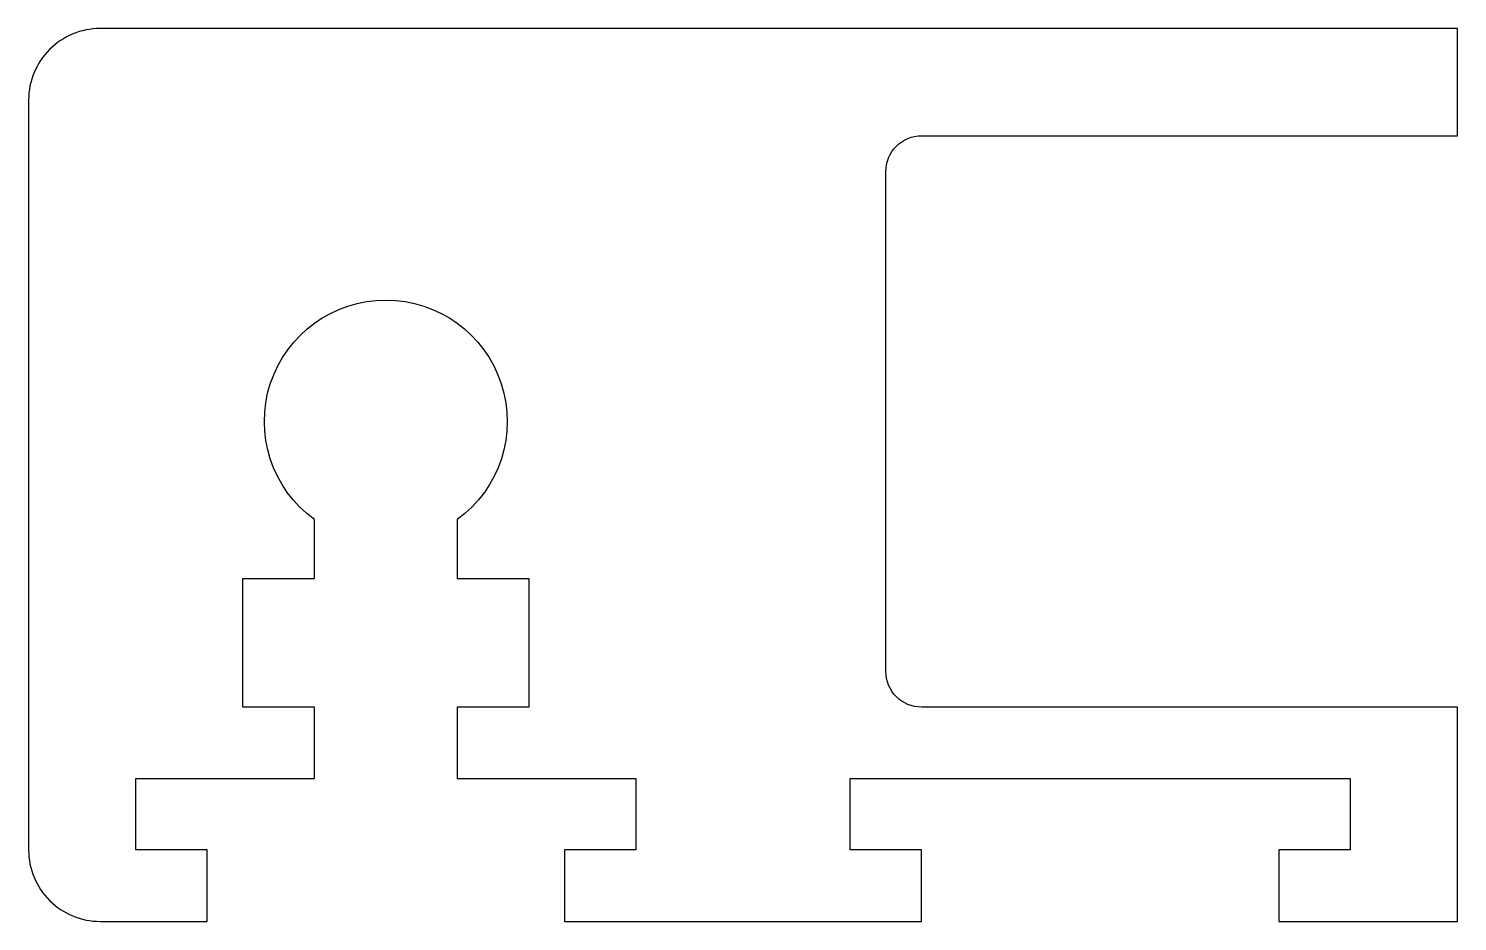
# Model space of a CAD drawing. Extents: x 257.4 to 277.4, y 259.6 to 272.1.
import ezdxf

# ---------------------------------------------------------------- set-up
doc = ezdxf.new("R2010")
doc.units = 0
doc.layers.add('ANA', color=220, linetype='CONTINUOUS')

msp = doc.modelspace()

# ---------------------------------------------------------------- linework, layer by layer
at = {"layer": 'ANA'}
msp.add_lwpolyline([(263.387, 262.625), (263.387, 261.625), (265.887, 261.625), (265.887, 260.625), (264.887, 260.625), (264.887, 259.625), (269.887, 259.625), (269.887, 260.625), (268.887, 260.625), (268.887, 261.625), (275.887, 261.625), (275.887, 260.625), (274.887, 260.625), (274.887, 259.625), (277.387, 259.625), (277.387, 262.625), (269.887, 262.625, -0.414214), (269.387, 263.125), (269.387, 270.125, -0.414214), (269.887, 270.625), (277.387, 270.625), (277.387, 272.125), (258.387, 272.125, 0.414214), (257.387, 271.125), (257.387, 260.625, 0.414214), (258.387, 259.625), (259.887, 259.625), (259.887, 260.625), (258.887, 260.625), (258.887, 261.625), (261.387, 261.625), (261.387, 262.625), (260.387, 262.625), (260.387, 264.425), (261.387, 264.425), (261.387, 265.25, -3.074773), (263.387, 265.25), (263.387, 264.425), (264.387, 264.425), (264.387, 262.625)], format="xyb", close=True, dxfattribs=at)

doc.saveas('drawing.dxf')
